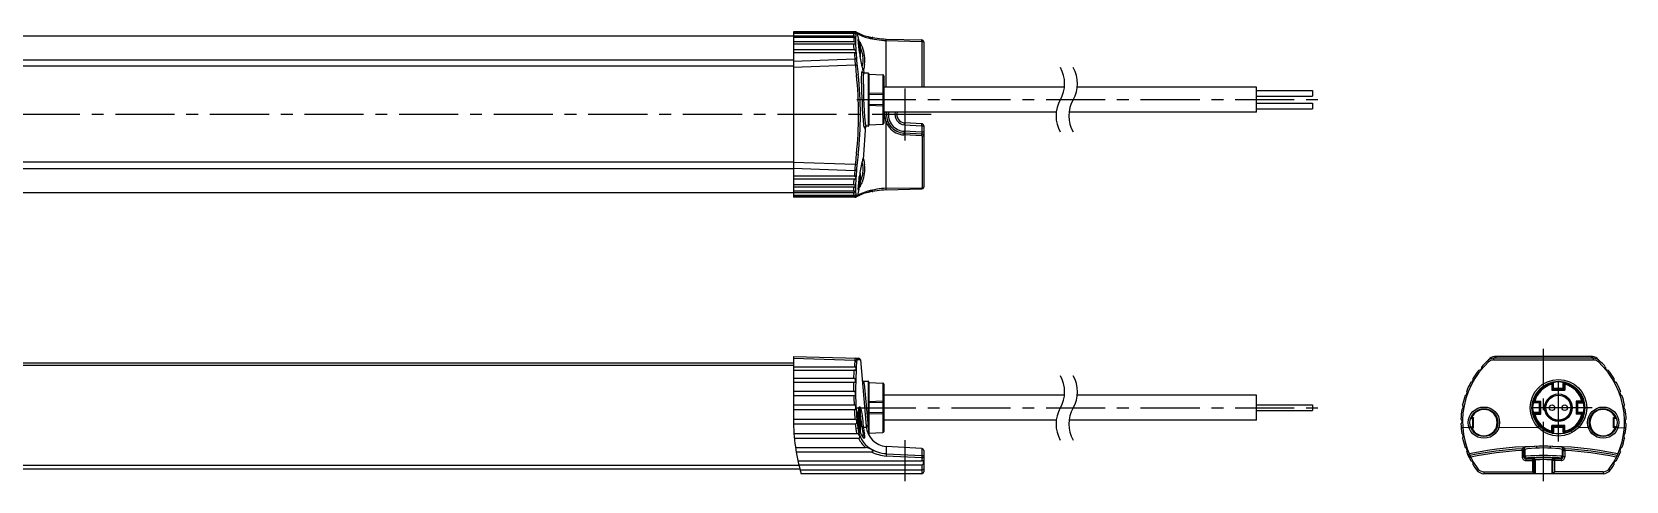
# Model space of a CAD drawing. Extents: x 0 to 856, y -8 to 139.
# Drawn here: x 428.1 to 856.2, y 18 to 138.6 of the extents above; entities that cross this region are included whole.
import ezdxf

# ---------------------------------------------------------------- set-up
doc = ezdxf.new("R2010")
doc.units = 0
doc.header["$LTSCALE"] = 0.5
doc.linetypes.add('CENTER', pattern=[50.8, 31.75, -6.35, 6.35, -6.35])
for name, color, linetype in [('MSM_CENTER', 1, 'CENTER'), ('MSM_CONTINUOUS', 7, 'CONTINUOUS'), ('MSM_NARROW', 5, 'CONTINUOUS')]:
    doc.layers.add(name, color=color, linetype=linetype)

msp = doc.modelspace()

# ---------------------------------------------------------------- linework, layer by layer
at = {"layer": 'MSM_CENTER'}
for p, q in [((649.63, 120.45), (773.97, 120.45)), ((662.59, 109.45), (662.59, 123.45)), ((669.59, 116.45), (85.59, 116.45)), ((834.02, 18), (834.02, 53.5)), ((838.02, 28.6), (838.02, 46.8)), ((649.63, 37.7), (773.97, 37.7)), ((847.12, 37.7), (828.92, 37.7)), ((662.59, 18), (662.59, 28.98))]:
    msp.add_line(p, q, dxfattribs=at)
at = {"layer": 'MSM_CONTINUOUS'}
for p, q in [((632.59, 137.45), (122.59, 137.45)), ((632.59, 138.64), (632.59, 94.27)), ((649.23, 138.64), (632.59, 138.64)), ((648.95, 138.41), (632.59, 138.41)), ((648.89, 138.19), (632.59, 138.19)), ((648.82, 137.51), (632.59, 137.51)), ((648.8, 137.09), (632.59, 137.09)), ((649.13, 138.64), (649.23, 138.64)), ((650.15, 136.47), (649.8, 138.17)), ((648.82, 135.97), (632.59, 135.97)), ((648.84, 135.35), (632.59, 135.35)), ((648.94, 133.84), (632.59, 133.84)), ((648.97, 133.05), (632.59, 133.05)), ((650.29, 135.97), (649.96, 135.97)), ((650.49, 135.87), (650.29, 135.97)), ((650.29, 135.97), (650.29, 133.09)), ((650.49, 135.87), (650.49, 131.95)), ((650.49, 132.18), (650.49, 134.83)), ((657.5, 136.68), (667.11, 136.46)), ((657.5, 123.8), (657.5, 136.68)), ((657.5, 136.28), (667.09, 136.07)), ((667.14, 123.85), (667.14, 136.02)), ((667.59, 135.96), (667.59, 123.85)), ((122.59, 131.14), (632.59, 131.14)), ((632.59, 129.4), (122.59, 129.4)), ((632.59, 130.81), (649.05, 131.44)), ((632.59, 129.19), (649.2, 129.77)), ((649.2, 129.77), (649.68, 129.82)), ((651.45, 128.5), (651.54, 127.55)), ((652.69, 127.55), (651.54, 127.55)), ((652.69, 127.55), (652.69, 113.35)), ((652.89, 127.35), (652.89, 113.55)), ((652.89, 127.26), (656.6, 127.08)), ((656.6, 127.08), (656.6, 113.83)), ((656.89, 126.77), (656.89, 114.11)), ((656.6, 122.22), (652.89, 122.08)), ((656.6, 121.84), (652.89, 121.75)), ((656.81, 121.93), (656.6, 122.14)), ((705.38, 123.8), (656.89, 123.8)), ((756.97, 123.8), (708.82, 123.8)), ((756.97, 117.1), (756.97, 123.8)), ((756.97, 122.9), (771.97, 122.9)), ((756.97, 121.4), (771.97, 121.4)), ((771.97, 122.9), (771.97, 121.4)), ((656.6, 119.07), (652.89, 119.15)), ((656.6, 118.69), (652.89, 118.83)), ((656.81, 118.97), (656.6, 118.77)), ((703.17, 117.1), (656.89, 117.1)), ((756.97, 117.1), (706.62, 117.1)), ((756.97, 119.5), (771.97, 119.5)), ((756.97, 118), (771.97, 118)), ((771.97, 119.5), (771.97, 118)), ((651.45, 104.41), (652.06, 113.5)), ((652.69, 113.35), (652.13, 113.35)), ((652.89, 113.65), (656.6, 113.83)), ((657.5, 114.38), (657.96, 114.59)), ((657.5, 96.23), (657.5, 114.38)), ((662.34, 111.96), (662.31, 111.46)), ((667.13, 111.19), (662.31, 111.46)), ((667.09, 111.69), (662.34, 111.96)), ((662.44, 113.71), (667.1, 113.44)), ((667.08, 113.94), (662.47, 114.21)), ((667.1, 113.44), (667.09, 111.69)), ((667.59, 111.69), (667.09, 111.69)), ((667.09, 111.69), (667.1, 111.19)), ((667.1, 113.44), (667.59, 113.44)), ((667.59, 113.44), (667.59, 96.95)), ((667.09, 110.72), (662.29, 110.96)), ((667.14, 110.67), (667.14, 96.85)), ((122.59, 103.71), (632.59, 103.71)), ((632.59, 103.68), (649.14, 103.1)), ((649.14, 103.1), (649.67, 103.04)), ((122.59, 101.97), (632.59, 101.97)), ((632.59, 102.06), (648.98, 101.43)), ((648.97, 99.86), (632.59, 99.86)), ((648.94, 99.06), (632.59, 99.06)), ((650.29, 96.94), (650.29, 99.82)), ((650.49, 97.03), (650.49, 100.96)), ((650.49, 100.73), (650.49, 98.08)), ((632.59, 95.45), (122.59, 95.45)), ((648.84, 97.55), (632.59, 97.55)), ((648.82, 96.94), (632.59, 96.94)), ((648.8, 95.82), (632.59, 95.82)), ((648.82, 95.4), (632.59, 95.4)), ((648.89, 94.72), (632.59, 94.72)), ((648.95, 94.5), (632.59, 94.5)), ((649.23, 94.27), (632.59, 94.27)), ((649.13, 94.27), (649.23, 94.27)), ((650.15, 96.44), (649.8, 94.7)), ((650.29, 96.94), (649.96, 96.94)), ((650.49, 97.03), (650.29, 96.94)), ((657.5, 96.63), (667.09, 96.79)), ((657.5, 96.23), (667.11, 96.45)), ((632.59, 51.5), (632.59, 34.5)), ((632.59, 51.5), (650.09, 51.01)), ((820.71, 51.02), (821.26, 51.5)), ((846.77, 51.5), (821.26, 51.5)), ((847.32, 51.02), (846.77, 51.5)), ((122.59, 49.8), (632.59, 49.8)), ((122.59, 49.1), (632.59, 49.1)), ((649.07, 50.35), (632.59, 50.9)), ((632.59, 48.73), (648.97, 48.73)), ((632.59, 47.78), (648.92, 47.78)), ((649.07, 47.79), (648.92, 47.78)), ((649.23, 51), (650.09, 51.01)), ((650.58, 50.54), (649.71, 50.54)), ((650.58, 50.55), (652.1, 32.72)), ((820.62, 50.54), (847.42, 50.54)), ((846.77, 51), (821.26, 51)), ((632.59, 45.63), (648.84, 45.63)), ((632.59, 44.56), (648.82, 44.56)), ((651.49, 44.8), (652.69, 44.8)), ((651.63, 44.12), (652.86, 30.69)), ((652.69, 44.8), (652.69, 32.5)), ((652.89, 44.6), (652.89, 30.8)), ((652.89, 44.51), (656.6, 44.33)), ((656.6, 44.33), (656.6, 31.07)), ((656.89, 44.02), (656.89, 31.36)), ((836.18, 44.31), (836.35, 44.5)), ((836.26, 44.02), (836.18, 44.31)), ((836.26, 44.02), (836.44, 44.26)), ((836.26, 44.02), (836.26, 42.44)), ((836.56, 44.02), (836.26, 44.02)), ((836.72, 42.9), (836.26, 42.44)), ((836.72, 44.21), (836.56, 44.02)), ((836.56, 44.02), (836.56, 42.74)), ((836.72, 42.9), (836.72, 44.21)), ((839.32, 42.9), (836.72, 42.9)), ((839.32, 42.9), (839.32, 44.21)), ((839.32, 44.21), (839.48, 44.02)), ((839.32, 42.9), (839.78, 42.44)), ((839.48, 44.02), (839.48, 42.74)), ((839.48, 44.02), (839.78, 44.02)), ((839.78, 44.02), (839.6, 44.26)), ((839.86, 44.31), (839.69, 44.5)), ((839.78, 44.02), (839.86, 44.31)), ((839.78, 44.02), (839.78, 42.44)), ((632.59, 42.17), (648.8, 42.17)), ((632.59, 41.01), (648.82, 41.01)), ((656.6, 39.46), (652.89, 39.33)), ((656.6, 39.09), (652.89, 39)), ((656.81, 39.18), (656.6, 39.38)), ((705.38, 41.05), (656.89, 41.05)), ((756.97, 41.05), (708.82, 41.05)), ((756.97, 34.35), (756.97, 41.05)), ((831.41, 39.54), (831.22, 39.37)), ((831.7, 39.46), (831.41, 39.54)), ((831.7, 39.46), (831.46, 39.28)), ((831.51, 39), (831.7, 39.16)), ((832.82, 39), (831.51, 39)), ((832.82, 39), (831.51, 39)), ((831.7, 39.46), (833.28, 39.46)), ((831.7, 39.16), (831.7, 39.46)), ((831.7, 39.16), (832.98, 39.16)), ((832.82, 39), (833.28, 39.46)), ((832.82, 39), (832.82, 36.4)), ((832.82, 39), (832.82, 36.4)), ((832.98, 36.24), (832.98, 39.16)), ((833.28, 35.94), (833.28, 39.46)), ((836.26, 42.44), (839.78, 42.44)), ((836.56, 42.74), (839.48, 42.74)), ((844.34, 39.46), (842.76, 39.46)), ((843.22, 39), (842.76, 39.46)), ((842.76, 39.46), (842.76, 35.94)), ((844.34, 39.16), (843.06, 39.16)), ((843.06, 39.16), (843.06, 36.24)), ((843.22, 36.4), (843.22, 39)), ((844.52, 39), (843.22, 39)), ((843.22, 36.4), (843.22, 39)), ((843.22, 39), (844.52, 39)), ((844.34, 39.46), (844.63, 39.54)), ((844.34, 39.16), (844.34, 39.46)), ((844.34, 39.46), (844.58, 39.28)), ((844.52, 39), (844.34, 39.16)), ((844.63, 39.54), (844.81, 39.37)), ((632.59, 38.46), (648.89, 38.46)), ((632.59, 37.24), (648.95, 37.24)), ((632.59, 34.62), (649.13, 34.62)), ((649.88, 35.01), (650.29, 35.01)), ((649.89, 34.85), (650.29, 34.85)), ((650.29, 37.45), (650.11, 37.45)), ((650.49, 37.25), (650.29, 37.45)), ((650.29, 37.45), (650.29, 35.01)), ((650.29, 34.85), (650.49, 35.05)), ((650.29, 35.01), (650.37, 34.93)), ((650.29, 34.85), (650.29, 32.55)), ((650.49, 37.25), (650.49, 31.1)), ((656.6, 36.31), (652.89, 36.4)), ((656.6, 35.94), (652.89, 36.07)), ((656.81, 36.22), (656.6, 36.02)), ((703.17, 34.35), (656.89, 34.35)), ((756.97, 34.35), (706.62, 34.35)), ((756.97, 38.45), (771.97, 38.45)), ((756.97, 36.95), (771.97, 36.95)), ((771.97, 38.45), (771.97, 36.95)), ((814.66, 34.85), (814.5, 35.01)), ((814.73, 35.05), (814.6, 34.91)), ((814.66, 34.85), (815.02, 34.85)), ((814.73, 35.05), (815.22, 35.05)), ((815.22, 35.05), (815.02, 34.85)), ((815.02, 32.55), (815.02, 34.85)), ((815.22, 32.35), (815.22, 35.05)), ((831.41, 35.86), (831.22, 36.03)), ((831.7, 35.94), (831.41, 35.86)), ((831.7, 35.94), (831.46, 36.12)), ((832.82, 36.4), (831.51, 36.4)), ((832.82, 36.4), (831.51, 36.4)), ((831.51, 36.4), (831.7, 36.24)), ((831.7, 36.24), (832.98, 36.24)), ((831.7, 36.24), (831.7, 35.94)), ((831.7, 35.94), (833.28, 35.94)), ((832.82, 36.4), (833.28, 35.94)), ((834.32, 37.62), (834.62, 37.63)), ((841.72, 37.76), (841.42, 37.75)), ((843.22, 36.4), (842.76, 35.94)), ((844.34, 35.94), (842.76, 35.94)), ((844.34, 36.24), (843.06, 36.24)), ((844.52, 36.4), (843.22, 36.4)), ((843.22, 36.4), (844.52, 36.4)), ((844.52, 36.4), (844.34, 36.24)), ((844.34, 36.24), (844.34, 35.94)), ((844.34, 35.94), (844.58, 36.12)), ((844.34, 35.94), (844.63, 35.86)), ((844.63, 35.86), (844.81, 36.03)), ((852.82, 32.35), (852.82, 35.05)), ((853.3, 35.05), (852.82, 35.05)), ((852.82, 35.05), (853.02, 34.85)), ((853.38, 34.85), (853.02, 34.85)), ((853.02, 32.55), (853.02, 34.85)), ((853.3, 35.05), (853.44, 34.91)), ((853.38, 34.85), (853.53, 35.01)), ((632.61, 33.38), (649.23, 33.38)), ((632.73, 30.76), (649.63, 30.76)), ((649.35, 32.21), (649.9, 32.3)), ((649.9, 32.3), (650.15, 32.32)), ((650.29, 32.55), (650.11, 32.55)), ((650.29, 32.39), (650.14, 32.39)), ((650.29, 32.55), (650.49, 32.35)), ((650.29, 32.39), (650.37, 32.47)), ((650.29, 32.39), (650.29, 31.65)), ((651.43, 32.47), (652.13, 32.49)), ((652.89, 30.89), (656.6, 31.07)), ((814.04, 32.37), (812.33, 32.29)), ((814.66, 32.55), (814.5, 32.39)), ((814.73, 32.35), (814.6, 32.49)), ((814.66, 32.55), (815.02, 32.55)), ((814.73, 32.35), (815.22, 32.35)), ((815.22, 32.35), (815.02, 32.55)), ((822.02, 32.43), (821.59, 32.55)), ((822.02, 32.43), (832.46, 32.52)), ((832.46, 32.52), (832.75, 32.81)), ((832.64, 32.33), (832.93, 32.63)), ((836.26, 31.38), (836.18, 31.09)), ((836.18, 31.09), (836.35, 30.9)), ((839.78, 32.96), (836.26, 32.96)), ((836.26, 31.38), (836.26, 32.96)), ((836.72, 32.5), (836.26, 32.96)), ((836.56, 31.38), (836.26, 31.38)), ((836.26, 31.38), (836.44, 31.14)), ((839.48, 32.66), (836.56, 32.66)), ((836.56, 31.38), (836.56, 32.66)), ((836.72, 31.19), (836.56, 31.38)), ((836.72, 32.5), (839.32, 32.5)), ((836.72, 31.19), (836.72, 32.5)), ((836.72, 32.5), (839.32, 32.5)), ((836.72, 32.5), (836.72, 31.19)), ((838.02, 30.1), (838.02, 30.6)), ((839.32, 32.5), (839.78, 32.96)), ((839.32, 31.19), (839.32, 32.5)), ((839.32, 32.5), (839.32, 31.19)), ((839.32, 31.19), (839.48, 31.38)), ((839.48, 31.38), (839.48, 32.66)), ((839.48, 31.38), (839.78, 31.38)), ((839.78, 31.38), (839.6, 31.14)), ((839.86, 31.09), (839.69, 30.9)), ((839.78, 31.38), (839.78, 32.96)), ((839.78, 31.38), (839.86, 31.09)), ((843.52, 32.46), (846.01, 32.43)), ((852.82, 32.35), (853.02, 32.55)), ((853.3, 32.35), (852.82, 32.35)), ((853.38, 32.55), (853.02, 32.55)), ((853.3, 32.35), (853.44, 32.49)), ((853.38, 32.55), (853.53, 32.39)), ((854, 32.37), (855.71, 32.29)), ((632.84, 29.54), (650.09, 29.54)), ((633.15, 26.99), (651.95, 26.99)), ((633.34, 25.83), (653.53, 25.83)), ((667.12, 26.73), (657.52, 27.26)), ((657.52, 27.26), (657.52, 24.7)), ((667.12, 26.73), (667.12, 23.43)), ((667.59, 26.23), (667.59, 20.5)), ((828.55, 26.94), (828.25, 26.67)), ((828.28, 26.22), (828.25, 26.67)), ((828.28, 26.22), (828.27, 24.51)), ((828.77, 26.23), (828.28, 26.22)), ((829.02, 26.49), (828.77, 26.23)), ((828.77, 24.52), (828.77, 26.23)), ((829.02, 26.49), (829.02, 24.69)), ((839.01, 26.49), (839.26, 26.23)), ((839.01, 26.49), (839.01, 24.69)), ((839.26, 24.52), (839.26, 26.23)), ((839.26, 26.23), (839.76, 26.22)), ((839.48, 26.94), (839.79, 26.67)), ((839.76, 26.22), (839.79, 26.67)), ((839.76, 26.22), (839.76, 24.51)), ((121.12, 22.31), (634.07, 22.31)), ((633.81, 23.44), (667.09, 23.44)), ((634.06, 22.37), (667.09, 22.37)), ((657.52, 25.37), (667.17, 24.91)), ((667.09, 24.26), (657.52, 24.7)), ((667.12, 22.38), (667.12, 20)), ((814.07, 24.27), (814.47, 24.45)), ((828.27, 24.51), (828.77, 24.52)), ((829.02, 24.69), (828.77, 24.52)), ((829.27, 24.02), (829.52, 24.19)), ((829.27, 24.02), (829.27, 23.52)), ((829.27, 24.02), (831.03, 24.02)), ((829.27, 23.52), (831.53, 23.52)), ((831.27, 24.18), (831.03, 24.02)), ((831.03, 24.02), (831.03, 20.5)), ((831.53, 23.52), (831.77, 23.68)), ((831.53, 20), (831.53, 23.52)), ((831.77, 23.68), (831.77, 20)), ((836.51, 23.52), (836.26, 23.68)), ((836.26, 23.68), (836.26, 20)), ((838.76, 23.52), (836.51, 23.52)), ((836.51, 20), (836.51, 23.52)), ((836.76, 24.18), (837.01, 24.02)), ((838.76, 24.02), (837.01, 24.02)), ((837.01, 24.02), (837.01, 20.5)), ((838.76, 24.02), (838.51, 24.19)), ((838.76, 24.02), (838.76, 23.52)), ((839.01, 24.69), (839.26, 24.52)), ((839.76, 24.51), (839.26, 24.52)), ((634.36, 21.2), (120.83, 21.2)), ((634.4, 21.04), (667.09, 21.04)), ((667.09, 20), (634.7, 20)), ((816.35, 21.3), (816, 21.05)), ((818.01, 20.5), (831.03, 20.5)), ((818.01, 20.5), (818.01, 20)), ((831.53, 20), (818.03, 20)), ((850, 20), (818.03, 20)), ((831.03, 20.5), (831.53, 20)), ((837.01, 20.5), (836.51, 20)), ((850.02, 20), (836.51, 20)), ((850.02, 20.5), (837.01, 20.5)), ((850.02, 20.5), (850.02, 20)), ((851.69, 21.3), (852.04, 21.05))]:
    msp.add_line(p, q, dxfattribs=at)
for centre, radius in [((838.02, 37.7), 7.6), ((838.02, 37.7), 7.1), ((838.02, 37.7), 3.7), ((838.02, 37.7), 3.4), ((838.02, 37.7), 3.35), ((818.02, 33.7), 4.2), ((818.02, 33.7), 3.75), ((836.32, 37.7), 0.75), ((839.72, 37.7), 0.75), ((850.02, 33.7), 4.2), ((850.02, 33.7), 3.75)]:
    msp.add_circle(centre, radius, dxfattribs=at)
for centre, radius, start, end in [((3074.95, 166.07), 2426.34, 180.68435, 180.71066), ((544.07, 149.22), 105.37, 353.6179, 353.9911), ((648.78, 136.15), 0.938, 63.2879, 88.6021), ((648.81, 137.08), 0.431, 29.6735, 89.1337), ((648.88, 137.54), 0.65, 53.3624, 89.3493), ((649.4, 138.08), 0.57, 106.0828, 144.6088), ((648.95, 137.95), 0.453, 50.8454, 89.9812), ((649.13, 138.1), 0.534, 53.8967, 89.2259), ((648.6, 136.95), 0.672, 12.2678, 30.1672), ((649.21, 137.94), 0.694, 81.6503, 88.0818), ((648.94, 137.97), 0.448, 11.1768, 48.5771), ((649.24, 137), 0.0233, 299.3783, 344.7342), ((669.36, 136.39), 20.1, 177.8312, 182.7016), ((648.95, 137.04), 0.315, 354.3746, 11.0396), ((649.22, 137.01), 0.0456, 338.6587, 354.9944), ((647.14, 135.18), 3.59, 52.1252, 53.5203), ((652.96, 137.06), 3.68, 166.3749, 178.6174), ((649.25, 138.2), 0.431, 53.1248, 82.8347), ((649.38, 138.06), 0.0607, 231.5531, 252.5101), ((649.36, 138.01), 0.0122, 252.0324, 315.9019), ((649.36, 138.01), 0.0144, 315.733, 342.3292), ((649.83, 137.82), 0.461, 142.0677, 166.4868), ((649.26, 138.04), 0.119, 346.5311, 8.9964), ((648.86, 137.78), 0.948, 37.9008, 52.3916), ((649.68, 137.89), 0.306, 66.7298, 135.2952), ((655.31, 149.21), 12.14, 241.4943, 257.4447), ((649.33, 138.28), 0.324, 22.2596, 55.7942), ((649.24, 138.04), 0.575, 12.8861, 53.8654), ((649.7, 138.43), 0.109, 214.4866, 228.8424), ((649.5, 138.36), 0.139, 352.6547, 15.0041), ((649.62, 138.35), 0.0149, 343.0246, 356.5649), ((649.63, 138.35), 0.00917, 226.7292, 254.1071), ((649.63, 138.34), 0.00196, 261.1659, 342.9555), ((655.52, 148.1), 11.46, 240.092, 255.1718), ((653.56, 141.94), 5.11, 225.3272, 229.1932), ((650.08, 137.61), 0.595, 75.866, 89.6663), ((650.16, 137.88), 0.311, 74.532, 78.7363), ((650.38, 138.24), 0.224, 225.091, 264.4764), ((650.16, 137.88), 0.311, 46.7648, 56.628), ((650.36, 138.05), 0.0397, 263.8859, 345.5951), ((650.32, 138.05), 0.0759, 354.7177, 49.1999), ((659.2, 163.93), 27.7, 256.1792, 266.4798), ((654.54, 141.58), 4.62, 245.72, 256.8957), ((660.16, 172.75), 36.17, 258.0486, 265.7876), ((653.74, 138.2), 1.14, 257.3138, 279.3209), ((653.58, 136.09), 1.08, 70.3083, 80.0024), ((653.92, 137.09), 0.0219, 286.7869, 35.9169), ((524.52, 127.46), 124.54, 2.9358, 3.6326), ((648.82, 135.57), 0.405, 40.1032, 90.3656), ((648.79, 133.69), 1.66, 76.6626, 88.4241), ((648.93, 133.47), 0.374, 52.0451, 90.9699), ((648.92, 128.98), 4.07, 85.3426, 89.2406), ((710.17, 134.99), 61.19, 181.8138, 187.4037), ((648.57, 135.38), 0.715, 6.4072, 39.1685), ((648.78, 133.29), 0.607, 11.4741, 51.6095), ((649.23, 135.51), 0.206, 255.9394, 272.6671), ((649.26, 137.1), 0.132, 243.9292, 258.7327), ((649.24, 137.01), 0.0313, 262.9992, 294.5227), ((649.24, 135.34), 0.0384, 264.1069, 345.4757), ((649.27, 133.35), 0.311, 265.4666, 283.6659), ((648.96, 135.41), 0.331, 346.1908, 7.6835), ((710.13, 137.65), 60.89, 182.1227, 184.1041), ((649.32, 133.12), 0.0749, 286.2955, 349.2751), ((648.68, 133.21), 0.726, 351.521, 16.0021), ((723.92, 137.48), 74.64, 183.2781, 187.9512), ((650.01, 136.57), 0.0795, 27.996, 169.7095), ((650.35, 136.51), 0.42, 169.7095, 180.067), ((684.94, 138.54), 35.07, 183.3145, 189.1981), ((649.66, 136.51), 0.495, 305.9723, 355.1822), ((641.92, 132.27), 9.24, 23.1816, 27.996), ((800.38, 159.26), 152.36, 189.9509, 191.3083), ((757.74, 186.3), 118.56, 205.2325, 205.9161), ((643.9, 130.95), 7.49, 9.7102, 28.2201), ((643.49, 131.21), 8.29, 351.4179, 23.2617), ((664.65, 136.17), 2.44, 357.6408, 6.6207), ((667.09, 136.02), 0.0525, 0.1993, 87.0235), ((667.09, 135.96), 0.5, 0, 88.6776), ((667.16, 134.58), 1.44, 78.8426, 90.7635), ((667.42, 135.77), 0.222, 40.1202, 86.033), ((649.13, 130.99), 0.463, 53.4576, 99.6297), ((649.19, 131.03), 0.392, 22.3958, 56.6402), ((659.21, 131.04), 8.39, 191.3822, 198.6931), ((644.88, 131.25), 6.47, 341.6588, 8.5927), ((650.97, 128.43), 0.484, 7.9743, 74.2334), ((688.84, 123.14), 37.77, 169.5828, 172.0249), ((556.62, 116.45), 93.48, 353.4584, 6.5416), ((551.9, 116.45), 98.68, 353.7762, 6.2238), ((668.94, 125.85), 18.14, 174.6071, 180.9004), ((863.28, 130.13), 212.53, 181.2319, 184.483), ((652.61, 127.31), 1.75, 160.1799, 172.046), ((651.12, 127.83), 0.175, 130.411, 155.0281), ((651.04, 127.91), 0.0625, 62.5669, 126.3776), ((650.91, 127.72), 0.299, 26.7976, 57.3244), ((651.99, 128.47), 1.02, 217.2674, 244.0566), ((651.47, 128.44), 0.227, 202.5813, 231.8825), ((651.36, 128.29), 0.0393, 231.8825, 328.9939), ((797.26, 126.22), 145.91, 179.678, 184.7064), ((652.61, 126.87), 1.27, 147.5079, 172.3755), ((651.13, 128.43), 0.308, 328.9939, 350.1822), ((652.69, 127.35), 0.2, 0, 90), ((656.6, 126.79), 0.295, 357.5527, 89.0378), ((656.61, 121.42), 0.802, 74.0998, 90.6485), ((656.59, 122.14), 0.305, 272.8482, 359.1506), ((656.81, 122.08), 0.114, 46.8035, 75.706), ((656.86, 122.13), 0.0354, 10.8948, 47.8069), ((656.59, 118.76), 0.305, 0.8494, 87.1518), ((656.61, 119.49), 0.802, 269.3515, 285.9002), ((656.81, 118.83), 0.114, 284.294, 313.1965), ((656.86, 118.77), 0.0354, 312.1931, 349.1052), ((662.59, 116.45), 5.5, 173.2128, 266.7774), ((662.59, 116.45), 5, 172.5304, 266.7774), ((662.59, 116.45), 4.5, 171.6949, 266.7774), ((662.59, 116.45), 2.75, 166.328, 266.7408), ((662.59, 116.45), 2.25, 163.2086, 266.7408), ((653.73, 113.87), 2.35, 188.4478, 204.7408), ((651.66, 112.91), 0.0731, 204.1415, 331.7969), ((633.2, 122.9), 21.05, 331.5733, 331.8377), ((652.48, 112.66), 0.772, 116.5718, 157.1929), ((654.09, 114.47), 2.26, 185.7302, 209.7659), ((652.69, 113.55), 0.2, 270, 0), ((656.6, 114.12), 0.295, 270.9622, 2.4473), ((660.64, 111.31), 1.68, 348.2416, 5.3131), ((659.53, 114.04), 2.92, 353.5655, 0.9075), ((661.91, 114.11), 0.542, 357.1572, 10.5842), ((667.05, 113.4), 0.55, 5.0682, 86.7408), ((664.85, 113.61), 2.25, 355.664, 8.455), ((664.68, 110.96), 2.42, 354.3085, 5.5626), ((667.09, 110.67), 0.0496, 358.7505, 87.1439), ((667.1, 110.7), 0.491, 356.2864, 86.7774), ((667.16, 115.03), 4.36, 269.756, 274.5257), ((667.5, 110.9), 0.223, 271.3059, 295.3638), ((710.17, 97.92), 61.19, 172.5963, 178.1836), ((723.92, 95.43), 74.64, 172.0488, 176.7219), ((800.38, 73.65), 152.36, 168.6917, 170.0491), ((659.21, 101.86), 8.39, 161.3069, 168.6178), ((644.88, 101.66), 6.47, 351.4073, 18.3412), ((650.97, 104.47), 0.484, 285.7666, 352.0257), ((643.49, 101.7), 8.29, 336.7383, 8.5821), ((651.47, 104.47), 0.227, 128.1175, 157.4187), ((651.36, 104.61), 0.0393, 31.0061, 128.1175), ((651.13, 104.48), 0.308, 9.8178, 31.0061), ((688.84, 109.77), 37.77, 187.9751, 190.4172), ((524.52, 105.44), 124.54, 356.3674, 357.0642), ((648.93, 99.44), 0.374, 269.0301, 307.9549), ((648.92, 103.93), 4.07, 270.7594, 274.6574), ((649.05, 102.32), 0.895, 265.7728, 288.7153), ((648.78, 99.62), 0.607, 308.3905, 348.5259), ((649.27, 99.56), 0.311, 76.3341, 94.5334), ((710.13, 95.26), 60.89, 175.8959, 177.8773), ((649.23, 101.78), 0.324, 289.2376, 349.0802), ((649.32, 99.79), 0.0749, 10.7249, 73.7045), ((648.68, 99.7), 0.726, 343.9979, 8.479), ((684.94, 94.37), 35.07, 170.8019, 176.6855), ((643.9, 101.95), 7.49, 331.7799, 350.2898), ((-184323.47, 2370.03), 184986.23, 359.2955957, 359.2959375), ((544.07, 83.69), 105.37, 6.0089, 6.3821), ((648.78, 96.76), 0.938, 271.3979, 296.7121), ((648.82, 97.34), 0.405, 269.6344, 319.8968), ((648.81, 95.83), 0.431, 270.8663, 330.3265), ((648.79, 99.21), 1.66, 271.5759, 283.3374), ((648.88, 95.37), 0.65, 270.6507, 306.6376), ((649.4, 94.83), 0.57, 215.3912, 253.9172), ((648.95, 94.95), 0.453, 270.0188, 309.1546), ((648.57, 97.53), 0.715, 320.8315, 353.5928), ((649.13, 94.81), 0.534, 270.7741, 306.1033), ((649.23, 97.4), 0.206, 87.3329, 104.0606), ((648.6, 95.95), 0.672, 329.8328, 347.7322), ((649.26, 95.8), 0.132, 101.2673, 116.0708), ((649.24, 95.9), 0.0313, 65.4773, 97.0008), ((648.94, 94.94), 0.448, 311.4229, 348.8232), ((649.21, 94.97), 0.694, 271.9182, 278.3497), ((649.24, 97.56), 0.0384, 14.5243, 95.8931), ((649.24, 95.91), 0.0233, 15.2658, 60.6217), ((669.36, 96.52), 20.1, 177.2984, 182.1688), ((649.22, 95.9), 0.0456, 5.0056, 21.3413), ((648.95, 95.87), 0.315, 348.9604, 5.6254), ((647.14, 97.73), 3.59, 306.4797, 307.8748), ((648.96, 97.5), 0.331, 352.3165, 13.8092), ((652.76, 95.85), 3.48, 181.5051, 197.4908), ((649.25, 94.71), 0.431, 277.1653, 306.8752), ((649.38, 94.85), 0.0607, 107.4899, 128.4469), ((649.36, 94.9), 0.0122, 44.0981, 107.9676), ((649.36, 94.89), 0.0144, 17.6708, 44.267), ((649.26, 94.87), 0.119, 351.0036, 13.4689), ((649.68, 94.96), 0.29, 212.8002, 294.984), ((648.86, 95.13), 0.948, 307.6084, 322.0992), ((655.31, 83.69), 12.14, 102.5553, 118.5057), ((649.33, 94.63), 0.324, 304.2058, 337.7404), ((649.7, 94.48), 0.109, 131.1576, 145.5134), ((649.63, 94.56), 0.00917, 105.8929, 133.2708), ((649.63, 94.56), 0.00196, 17.0445, 98.8341), ((649.62, 94.56), 0.0149, 3.4351, 16.9754), ((649.5, 94.54), 0.139, 344.9959, 7.3453), ((649.29, 94.81), 0.524, 314.9316, 347.073), ((655.5, 84.8), 11.42, 104.811, 119.9404), ((650.35, 96.39), 0.42, 179.933, 190.2905), ((650.01, 96.33), 0.0795, 190.2905, 332.004), ((649.66, 96.39), 0.495, 4.8178, 54.0277), ((653.56, 90.96), 5.11, 130.8068, 134.6728), ((641.92, 100.64), 9.24, 332.004, 336.8184), ((650.08, 95.3), 0.595, 270.3337, 284.134), ((650.38, 94.67), 0.224, 95.5236, 134.909), ((650.16, 95.03), 0.311, 281.2637, 285.468), ((650.16, 95.03), 0.311, 303.372, 313.2352), ((650.36, 94.86), 0.0397, 14.4049, 96.1141), ((650.32, 94.86), 0.0759, 310.8001, 5.2823), ((757.74, 46.61), 118.56, 154.0839, 154.7675), ((658.77, 72.99), 23.68, 93.0822, 105.1543), ((654.54, 91.33), 4.62, 103.1043, 114.28), ((660.16, 60.15), 36.17, 94.2124, 101.9514), ((653.74, 94.71), 1.14, 80.6791, 102.6862), ((653.58, 96.82), 1.08, 279.9976, 289.6917), ((653.92, 95.82), 0.0219, 324.0831, 73.2131), ((667.09, 96.85), 0.0525, 272.9765, 359.8007), ((662.98, 96.71), 4.11, 356.4212, 1.1992), ((667.09, 96.95), 0.5, 271.3224, 0), ((667.16, 98.29), 1.44, 269.2457, 281.1581), ((667.42, 97.09), 0.222, 273.967, 319.8798), ((821.26, 49), 2.5, 90, 130.3761), ((846.77, 49), 2.5, 49.6239, 90), ((-243454.44, 9275.36), 244277.71, 357.8346339, 357.8351407), ((747.88, 43.27), 99.06, 175.9029, 176.8407), ((648.96, 48.32), 0.407, 27.7458, 88.5095), ((653.24, 50.03), 4.18, 168.7096, 175.6023), ((649.09, 49.84), 0.505, 20.8088, 92.3262), ((649, 51.27), 3.48, 271.1292, 273.8299), ((649.43, 50.79), 0.29, 131.8614, 168.2086), ((649.21, 50.5), 0.508, 5.2775, 87.0624), ((649.21, 47.96), 0.172, 277.4488, 346.1738), ((757.68, 42.31), 108.39, 175.9232, 181.5911), ((648.5, 48.13), 0.905, 346.7401, 25.0334), ((651.21, 49.96), 1.64, 161.1525, 177.9172), ((649.74, 50.46), 0.089, 105.307, 158.1641), ((650.08, 50.51), 0.5, 4.9, 88.4), ((834.02, 34), 21.76, 132.0151, 215.7), ((834.02, 34), 22.19, 141.5947, 148.4053), ((816.64, 48.58), 0.8, 269.4751, 10.5249), ((834.02, 34), 22.19, 130.3761, 138.4053), ((820.92, 51.64), 2.31, 214.1255, 224.876), ((820.86, 48.06), 2.97, 82.1233, 123.3678), ((820.61, 48.57), 1.97, 89.8544, 126.0879), ((822.34, 50.59), 1.72, 167.96, 181.5931), ((820.79, 50.91), 0.141, 124.3709, 162.1984), ((847.18, 48.06), 2.97, 56.6323, 97.8767), ((845.69, 50.59), 1.72, 358.4069, 12.04), ((847.42, 48.57), 1.97, 53.9121, 90.1456), ((834.02, 34), 22.19, 41.5947, 49.6239), ((834.02, 34), 21.76, 324.3, 47.9849), ((847.11, 51.64), 2.31, 315.124, 325.8745), ((851.4, 48.58), 0.8, 169.4751, 270.5249), ((834.02, 34), 22.19, 31.5947, 38.4053), ((-77146.82, 489.81), 77796.91, 359.6703161, 359.6720757), ((648.81, 46.9), 2.34, 270.1264, 276.2399), ((648.84, 45.22), 0.403, 29.2035, 90.0248), ((649.02, 44.82), 0.257, 281.6676, 329.2495), ((648.35, 45), 0.938, 340.6082, 26.437), ((651.58, 45.35), 0.559, 185.2336, 260.1365), ((649.62, 44.04), 2.01, 2.2042, 22.1214), ((652.69, 44.6), 0.2, 0, 90), ((656.6, 44.03), 0.295, 357.5527, 89.0378), ((834.02, 34), 22.19, 151.5947, 158.4053), ((814.37, 45.35), 0.8, 279.4751, 20.5249), ((838.02, 37.7), 7, 103.8161, 166.1839), ((838, 37.71), 6.84, 105.4891, 164.5109), ((837.98, 37.73), 6.52, 105.3708, 164.6292), ((836.26, 44.02), 0.3, 0.3857, 105.4616), ((836.42, 44.21), 0.3, 0, 103.8161), ((838.02, 39.83), 4.79, 73.1538, 106.8462), ((839.62, 44.21), 0.3, 76.1839, 180), ((839.78, 44.02), 0.3, 74.5384, 179.6143), ((838.02, 37.7), 7, 13.8161, 76.1839), ((838.05, 37.73), 6.52, 15.3708, 74.6292), ((838.03, 37.71), 6.84, 15.4891, 74.5109), ((853.67, 45.35), 0.8, 159.4751, 260.5249), ((834.02, 34), 22.19, 21.5947, 28.4053), ((648.81, 41.75), 0.419, 12.1996, 90.7234), ((648.82, 42.13), 1.12, 269.9893, 279.9312), ((1006.52, 50.29), 357.83, 181.4865, 181.8944), ((648.96, 41.31), 0.288, 279.3582, 346.439), ((648.11, 41.49), 1.16, 346.3303, 17.9054), ((722.27, 41.72), 72.98, 181.8956, 188.2699), ((656.61, 38.66), 0.802, 74.0998, 90.6485), ((656.59, 39.39), 0.305, 272.8482, 359.1506), ((656.81, 39.32), 0.114, 46.8035, 75.706), ((656.86, 39.38), 0.0354, 10.8948, 47.8069), ((834.02, 34), 22.19, 161.5947, 168.4053), ((812.7, 41.76), 0.8, 289.4751, 30.5249), ((835.88, 37.7), 4.79, 163.1538, 196.8462), ((831.51, 39.3), 0.3, 166.1839, 270), ((831.51, 39.3), 0.3, 166.1839, 270), ((831.7, 39.46), 0.3, 164.5384, 269.6143), ((844.34, 39.46), 0.3, 270.3857, 15.4616), ((844.52, 39.3), 0.3, 270, 13.8161), ((844.52, 39.3), 0.3, 270, 13.8161), ((840.15, 37.7), 4.79, 343.1538, 16.8462), ((855.34, 41.76), 0.8, 149.4751, 250.5249), ((834.02, 34), 22.19, 11.5947, 18.4053), ((683.59, 34.5), 51, 180, 196.5178), ((648.89, 38.01), 0.446, 14.5326, 90.4166), ((648.94, 38.02), 0.776, 270.937, 286.8412), ((4649.67, 304.8), 4009.66, 183.82609, 183.8637), ((649.12, 34.01), 0.606, 65.3717, 89.392), ((649.06, 37.57), 0.305, 289.0373, 346.2764), ((647.87, 37.73), 1.51, 350.7808, 15.0274), ((649.18, 34.21), 0.402, 23.8763, 62.0861), ((648.22, 33.86), 1.43, 354.0011, 20.7897), ((659.22, 35.39), 9.34, 165.9555, 182.9143), ((672.98, 35.94), 23.12, 182.5518, 189.9845), ((650.8, 37.42), 0.686, 141.6889, 160.1258), ((650.38, 37.74), 0.159, 46.242, 139.4281), ((649.95, 37.33), 0.755, 23.81, 43.9812), ((626.55, 31.25), 24.46, 3.0349, 11.7934), ((639.52, 33.9), 11.73, 4.2594, 18.5725), ((621.52, 30.92), 29.94, 2.2639, 7.3994), ((656.59, 36.01), 0.305, 0.8494, 87.1518), ((656.61, 36.74), 0.802, 269.3515, 285.9002), ((656.81, 36.08), 0.114, 284.294, 313.1965), ((656.86, 36.02), 0.0354, 312.1931, 349.1052), ((834.02, 34), 22.19, 171.5947, 178.4053), ((811.33, 34), 0.8, 309.4751, 50.5249), ((811.67, 37.94), 0.8, 299.4751, 40.5249), ((818.02, 33.7), 3.55, 202.3511, 157.6489), ((831.51, 36.1), 0.3, 90, 193.8161), ((831.51, 36.1), 0.3, 90, 193.8161), ((838.02, 37.7), 7, 193.8161, 256.1839), ((831.7, 35.94), 0.3, 90.3857, 195.4616), ((838, 37.69), 6.84, 195.4891, 254.5109), ((837.98, 37.67), 6.52, 195.3708, 254.6292), ((838.02, 37.7), 7, 283.8161, 346.1839), ((838.05, 37.67), 6.52, 285.3708, 344.6292), ((838.03, 37.69), 6.84, 285.4891, 344.5109), ((844.34, 35.94), 0.3, 344.5384, 89.6143), ((844.52, 36.1), 0.3, 346.1839, 90), ((844.52, 36.1), 0.3, 346.1839, 90), ((850.02, 33.7), 3.55, 22.3511, 337.6489), ((856.36, 37.94), 0.8, 139.4751, 240.5249), ((856.71, 34), 0.8, 129.4751, 230.5249), ((834.02, 34), 22.19, 1.5947, 8.4053), ((649.23, 33.93), 0.548, 270.2561, 275.979), ((665.07, 34.44), 15.88, 183.8243, 193.4206), ((649.24, 33.89), 0.511, 275.5801, 298.5558), ((649.25, 33.76), 0.386, 306.0371, 353.7322), ((649.61, 29.7), 1.06, 79.1023, 89.0898), ((649.71, 30.2), 0.548, 32.8391, 79.1075), ((657.21, 32.95), 7.36, 193.5807, 235.2959), ((648.74, 29.55), 1.72, 13.44, 33.3978), ((656.49, 33.58), 6.49, 194.6858, 218.0152), ((661.28, 33.32), 10.33, 184.2851, 195.4761), ((651.05, 31.32), 1.23, 78.189, 93.3871), ((651.23, 30.44), 0.462, 251.1908, 275.4329), ((651.18, 30.16), 0.201, 295.0968, 356.03), ((651.26, 32.23), 0.293, 54.4055, 81.0398), ((649.97, 30.15), 1.41, 0, 17.1083), ((672.9, 34.5), 21.59, 186.3962, 190.187), ((647.96, 29.77), 3.8, 359.0287, 13.8777), ((658.08, 33.23), 6, 184.9, 264.6694), ((652.65, 32.42), 0.523, 89.2237, 172.1898), ((652.67, 32.23), 0.523, 90.2453, 172.1898), ((653.48, 30.44), 0.664, 158.5908, 188.2718), ((652.69, 30.8), 0.2, 325.702, 0), ((656.6, 31.37), 0.295, 270.9622, 2.4473), ((834.02, 34), 22.19, 181.5947, 188.4053), ((812.38, 30.72), 1.58, 91.8328, 107.6669), ((811.67, 30.06), 0.8, 319.4751, 60.5249), ((814.3, 31.83), 0.595, 70.3215, 116.6056), ((832.62, 32.97), 0.204, 308.8462, 334.0972), ((832.8, 32.78), 0.204, 308.8462, 334.0972), ((836.26, 31.38), 0.3, 254.5384, 359.6143), ((836.42, 31.19), 0.3, 256.1839, 0), ((836.42, 31.19), 0.3, 256.1839, 0), ((838.02, 35.57), 4.79, 253.1538, 286.8462), ((839.62, 31.19), 0.3, 180, 283.8161), ((839.62, 31.19), 0.3, 180, 283.8161), ((839.78, 31.38), 0.3, 180.3857, 285.4616), ((841.7, 31.49), 0.131, 145.9572, 188.5776), ((842.7, 31.69), 1.15, 190.8755, 212.6127), ((843.33, 32.85), 0.124, 176.9215, 209.2071), ((845.31, 34.41), 2.64, 217.9329, 227.5511), ((849.34, 21.72), 11.22, 105.1398, 107.2382), ((846.43, 32.48), 0.0745, 73.3847, 105.6031), ((853.73, 31.83), 0.595, 63.3944, 109.6785), ((856.36, 30.06), 0.8, 119.4751, 220.5249), ((855.65, 30.69), 1.6, 72.442, 88.04), ((834.02, 34), 22.19, 351.5947, 358.4053), ((650.09, 30.15), 0.613, 270.4775, 286.0651), ((657.64, 33.1), 8.35, 205.2198, 226.9789), ((650.18, 29.8), 0.253, 288.1892, 335.2261), ((649.97, 29.82), 0.452, 343.8903, 16.3411), ((651.55, 29.71), 0.213, 218.0152, 359.0287), ((651.93, 24.33), 2.67, 72.8637, 89.4757), ((651.34, 23.3), 3.84, 48.2183, 68.9211), ((658.01, 34.23), 8.87, 235.7483, 266.8784), ((659.03, 37.76), 13.14, 245.1621, 263.4264), ((653.49, 27.63), 1.8, 271.2249, 278.6801), ((653.7, 26.24), 0.394, 277.9035, 305.3288), ((653.72, 25.96), 0.261, 17.0186, 49.3636), ((653.87, 26.01), 0.102, 305.3288, 17.0186), ((667.09, 26.23), 0.5, 0, 86.8511), ((834.02, 34), 22.19, 191.5947, 198.4053), ((812.7, 26.24), 0.8, 329.4751, 70.5249), ((834.02, 34), 22.19, 201.5947, 208.4053), ((834.02, -71.43), 98.8, 78.3457, 101.6537), ((833.87, -71.79), 98.62, 93.2698, 101.466), ((834.8, -79.09), 105.52, 93.546, 101.1101), ((828.32, 26.23), 0.454, 0.2842, 98.952), ((829.54, 24.29), 2.83, 94.9052, 110.4333), ((828.57, 26.49), 0.451, 0.0984, 92.908), ((829.92, 24.23), 2.43, 94.2721, 111.6863), ((834.02, -15.8), 43.17, 83.7203, 96.2797), ((834.02, -10.15), 37.05, 83.3737, 96.6263), ((832.08, 27.2), 0.135, 43.1618, 73.5726), ((831.77, 27.01), 0.493, 10.4148, 35.0067), ((830.99, 26.83), 1.29, 1.6135, 11.9416), ((837.04, 26.83), 1.29, 168.0584, 178.3865), ((836.26, 27.01), 0.493, 144.9933, 169.5852), ((835.96, 27.2), 0.135, 106.4274, 136.8382), ((838.11, 24.23), 2.43, 68.3137, 85.7279), ((838.5, 24.29), 2.83, 69.5667, 85.0948), ((839.46, 26.49), 0.451, 87.092, 179.9016), ((839.71, 26.23), 0.454, 81.048, 179.7158), ((833.23, -79.09), 105.52, 78.8899, 86.454), ((834.16, -71.79), 98.62, 78.534, 86.7302), ((834.02, 34), 22.19, 331.5947, 338.4053), ((855.34, 26.24), 0.8, 109.4751, 210.5249), ((834.02, 34), 22.19, 341.5947, 348.4053), ((667.13, 25.11), 0.851, 267.5781, 295.754), ((667.06, 19.98), 3.47, 87.257, 89.4266), ((667.04, 23.33), 0.952, 273.1295, 276.3772), ((667.1, 22.77), 0.392, 276.5465, 310.543), ((667.14, 24.45), 0.457, 21.4991, 86.5864), ((667.21, 22.88), 0.564, 68.5555, 88.658), ((667.04, 22.83), 0.483, 311.4313, 345.3675), ((667.33, 23.22), 0.202, 11.4958, 64.3469), ((667.43, 24.5), 0.168, 294.9542, 349.2391), ((666.36, 23.03), 1.19, 344.181, 10.9564), ((666.79, 24.4), 0.812, 5.2175, 16.169), ((814.24, 24.93), 0.445, 113.9149, 190.3), ((814.47, 24.46), 0.45, 115.7469, 190.819), ((814.37, 22.65), 0.8, 339.4751, 80.5249), ((834.02, 34), 22.19, 211.5947, 215.7361), ((829.27, 24.51), 0.997, 179.9629, 270.0867), ((829.27, 24.52), 0.499, 179.8556, 270.17), ((829.68, 21.72), 3.03, 94.9122, 102.3979), ((829.52, 24.69), 0.5, 179.9646, 269.8988), ((834.02, -74.68), 99.53, 87.35, 92.65), ((830.28, 20.38), 3.88, 92.21, 101.2287), ((834.02, -72.48), 96.81, 87.6983, 92.3017), ((831.03, 23.52), 0.501, 0.1, 89.8487), ((831.63, 22.64), 1.58, 92.5303, 103.0048), ((831.27, 23.68), 0.501, 0.1, 89.8487), ((834.02, -33.84), 58.11, 87.5737, 92.4263), ((832.21, 21.78), 1.95, 91.4734, 102.9225), ((834.02, -17.12), 40.89, 87.392, 92.608), ((835.83, 21.78), 1.95, 77.0775, 88.5266), ((836.76, 23.68), 0.501, 90.1513, 179.9), ((836.41, 22.64), 1.58, 76.9952, 87.4697), ((837.01, 23.52), 0.501, 90.1513, 179.9), ((837.76, 20.38), 3.88, 78.7713, 87.79), ((838.51, 24.69), 0.5, 270.1012, 0.0354), ((838.36, 21.72), 3.03, 77.6021, 85.0878), ((838.76, 24.52), 0.499, 269.83, 0.1444), ((838.76, 24.51), 0.997, 269.9133, 0.0371), ((834.02, 34), 22.19, 324.2639, 328.4053), ((853.67, 22.65), 0.8, 99.4751, 200.5249), ((667.06, 21.92), 0.877, 272.2546, 298.7756), ((667.09, 20.5), 0.5, 270, 0), ((667.36, 21.35), 0.237, 301.5855, 355.6888), ((818.03, 22.5), 2.5, 215.7361, 270), ((818.07, 22.75), 2.25, 219.9983, 268.5139), ((850, 22.5), 2.5, 270, 324.2639), ((849.96, 22.75), 2.25, 271.4861, 320.0021)]:
    msp.add_arc(centre, radius, start, end, dxfattribs=at)
at = {"layer": 'MSM_NARROW'}
for centre, start, end in [((696.79, 124.72), 330, 30), ((700.23, 124.72), 330, 30), ((711.75, 116.08), 150, 210), ((715.2, 116.08), 150, 210), ((696.79, 41.97), 330, 30), ((700.23, 41.97), 330, 30), ((711.75, 33.33), 150, 210), ((715.2, 33.33), 150, 210)]:
    msp.add_arc(centre, 8.64, start, end, dxfattribs=at)

doc.saveas('drawing.dxf')
